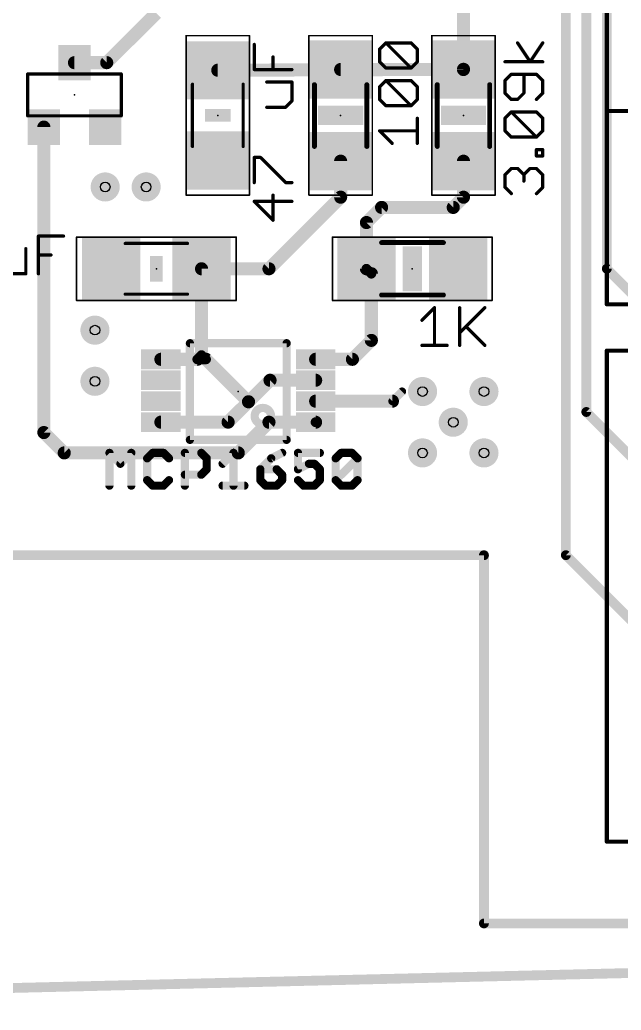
# Model space of a CAD drawing. Extents: x -1 to 156, y 2 to 108.
# Drawn here: x 21.17 to 39.82, y 6.2 to 36.94 of the extents above; entities that cross this region are included whole.
import ezdxf

# ---------------------------------------------------------------- set-up
doc = ezdxf.new("R2010")
doc.units = 0
for name, color, linetype in [('1', 22, 'CONTINUOUS'), ('16', 175, 'CONTINUOUS'), ('18', 82, 'CONTINUOUS'), ('20', 7, 'CONTINUOUS'), ('21', 253, 'CONTINUOUS'), ('23', 7, 'CONTINUOUS'), ('27', 253, 'CONTINUOUS'), ('29', 253, 'CONTINUOUS'), ('30', 253, 'CONTINUOUS'), ('31', 253, 'CONTINUOUS'), ('35', 253, 'CONTINUOUS'), ('39', 22, 'CONTINUOUS'), ('44', 253, 'CONTINUOUS'), ('51', 253, 'CONTINUOUS')]:
    doc.layers.add(name, color=color, linetype=linetype)

# ---------------------------------------------------------------- blocks, each defined once
blk = doc.blocks.new('RECT')
blk.add_solid([(-0.5, -0.5), (0.5, -0.5), (-0.5, 0.5), (0.5, 0.5)])
blk = doc.blocks.new('ROUNDV')
at = {"const_width": 0.5}
blk.add_lwpolyline([(0, -0.25, 1), (0, 0.25, 1), (0, -0.25)], format="xyb", dxfattribs=at)

msp = doc.modelspace()

# ---------------------------------------------------------------- linework, layer by layer
at = {"layer": '1'}
for points, const_width in [([(34.925, 38.57), (34.925, 35.3945)], 0.4064), ([(23.86, 35.6075), (25.4, 37.1475)], 0.4064), ([(22.86, 35.6075), (23.86, 35.6075)], 0.4064), ([(27.305, 35.3725), (34.925, 35.4013)], 0.4064), ([(31.115, 35.3945), (34.925, 35.3945)], 0.4064), ([(34.925, 35.4013), (34.925, 35.3945)], 0.4064), ([(21.91, 33.6075), (21.91, 24.1275)], 0.4064), ([(31.115, 32.5505), (31.115, 31.4325)], 0.4064), ([(34.925, 31.4325), (34.925, 32.5505)], 0.4064), ([(31.115, 31.4325), (28.8925, 29.21)], 0.4064), ([(34.6075, 31.115), (34.925, 31.4325)], 0.4064), ([(31.9155, 30.6455), (32.385, 31.115)], 0.4064), ([(32.385, 31.115), (34.6075, 31.115)], 0.4064), ([(31.9155, 29.21), (31.9155, 30.6455)], 0.4064), ([(26.8, 29.21), (26.8, 26.53)], 0.4064), ([(28.8925, 29.21), (26.8, 29.21)], 0.4064), ([(32.0675, 29.058), (31.9155, 29.21)], 0.3048), ([(32.0675, 26.9875), (32.0675, 29.058)], 0.4064), ([(31.48, 26.4), (32.0675, 26.9875)], 0.4064), ([(25.54, 26.4), (26.67, 26.4)], 0.4064), ([(26.8, 26.53), (26.67, 26.4)], 0.3048), ([(26.67, 26.4), (26.94, 26.4)], 0.3048), ([(26.94, 26.4), (28.2575, 25.0825)], 0.4064), ([(30.34, 26.4), (31.48, 26.4)], 0.4064), ([(28.2575, 25.0825), (28.925, 25.75)], 0.4064), ([(30.34, 25.75), (28.925, 25.75)], 0.4064), ([(32.72, 25.1), (33.02, 25.4)], 0.254), ([(27.625, 24.45), (28.2575, 25.0825)], 0.4064), ([(30.34, 25.1), (32.72, 25.1)], 0.4064), ([(25.54, 24.45), (27.625, 24.45)], 0.4064), ([(27.94, 23.495), (28.8925, 24.4475)], 0.4064), ([(28.8925, 24.4475), (30.3375, 24.4475)], 0.4064), ([(30.3375, 24.4475), (30.34, 24.45)], 0.3048), ([(21.91, 24.1275), (22.5425, 23.495)], 0.4064), ([(22.5425, 23.495), (27.94, 23.495)], 0.4064), ([(156.21, 10.16), (-1.27, 6.35)], 0.3048)]:
    msp.add_lwpolyline(points, dxfattribs=dict(at, const_width=const_width))
for points, const_width in [([(22.86, 35.7091, 1), (22.86, 35.5059)], 0.2032), ([(23.7882, 35.6793, 1), (23.9318, 35.5357)], 0.2032), ([(23.86, 35.5059, 1), (23.86, 35.7091)], 0.2032), ([(27.3046, 35.4741, 1), (27.3054, 35.2709)], 0.2032), ([(31.115, 35.4961, 1), (31.115, 35.2929)], 0.2032), ([(35.0266, 35.4013, 1), (34.8234, 35.4013)], 0.2032), ([(34.8234, 35.3945, 1), (35.0266, 35.3945)], 0.2032), ([(34.8234, 35.3945, 1), (35.0266, 35.3945)], 0.2032), ([(34.9254, 35.2997, 1), (34.9246, 35.5028)], 0.2032), ([(34.925, 35.2929, 1), (34.925, 35.4961)], 0.2032), ([(22.0116, 33.6075, 1), (21.8084, 33.6075)], 0.2032), ([(31.2166, 32.5505, 1), (31.0134, 32.5505)], 0.2032), ([(35.0266, 32.5505, 1), (34.8234, 32.5505)], 0.2032), ([(31.0134, 31.4325, 1), (31.2166, 31.4325)], 0.2032), ([(31.1868, 31.3607, 1), (31.0432, 31.5043)], 0.2032), ([(34.8234, 31.4325, 1), (35.0266, 31.4325)], 0.2032), ([(34.9968, 31.3607, 1), (34.8532, 31.5043)], 0.2032), ([(32.385, 31.2166, 1), (32.385, 31.0134)], 0.2032), ([(32.4568, 31.0432, 1), (32.3132, 31.1868)], 0.2032), ([(34.5357, 31.1868, 1), (34.6793, 31.0432)], 0.2032), ([(34.6075, 31.0134, 1), (34.6075, 31.2166)], 0.2032), ([(32.0171, 30.6455, 1), (31.8139, 30.6455)], 0.2032), ([(31.8437, 30.7173, 1), (31.9873, 30.5737)], 0.2032), ([(26.9016, 29.21, 1), (26.6984, 29.21)], 0.2032), ([(26.8, 29.3116, 1), (26.8, 29.1084)], 0.2032), ([(28.8207, 29.2818, 1), (28.9643, 29.1382)], 0.2032), ([(28.8925, 29.1084, 1), (28.8925, 29.3116)], 0.2032), ([(31.8139, 29.21, 1), (32.0171, 29.21)], 0.2032), ([(31.9694, 29.2639, 1), (31.8616, 29.1561)], 0.1524), ([(32.1691, 29.058, 1), (31.9659, 29.058)], 0.2032), ([(32.0136, 29.0041, 1), (32.1214, 29.1119)], 0.1524), ([(31.9659, 26.9875, 1), (32.1691, 26.9875)], 0.2032), ([(32.1393, 26.9157, 1), (31.9957, 27.0593)], 0.2032), ([(25.54, 26.5016, 1), (25.54, 26.2984)], 0.2032), ([(26.67, 26.4762, 1), (26.67, 26.3238)], 0.1524), ([(26.6161, 26.4539, 1), (26.7239, 26.3461)], 0.1524), ([(26.67, 26.2984, 1), (26.67, 26.5016)], 0.2032), ([(26.6984, 26.53, 1), (26.9016, 26.53)], 0.2032), ([(26.8539, 26.4761, 1), (26.7461, 26.5839)], 0.1524), ([(27.0118, 26.4718, 1), (26.8682, 26.3282)], 0.2032), ([(26.94, 26.3238, 1), (26.94, 26.4762)], 0.1524), ([(30.34, 26.5016, 1), (30.34, 26.2984)], 0.2032), ([(31.4082, 26.4718, 1), (31.5518, 26.3282)], 0.2032), ([(31.48, 26.2984, 1), (31.48, 26.5016)], 0.2032), ([(28.925, 25.8516, 1), (28.925, 25.6484)], 0.2032), ([(28.9968, 25.6782, 1), (28.8532, 25.8218)], 0.2032), ([(30.34, 25.6484, 1), (30.34, 25.8516)], 0.2032), ([(33.0649, 25.3551, 1), (32.9751, 25.4449)], 0.127), ([(28.1857, 25.1543, 1), (28.3293, 25.0107)], 0.2032), ([(28.3293, 25.0107, 1), (28.1857, 25.1543)], 0.2032), ([(28.1857, 25.0107, 1), (28.3293, 25.1543)], 0.2032), ([(30.34, 25.2016, 1), (30.34, 24.9984)], 0.2032), ([(32.6751, 25.1449, 1), (32.7649, 25.0551)], 0.127), ([(32.72, 24.9984, 1), (32.72, 25.2016)], 0.2032), ([(25.54, 24.5516, 1), (25.54, 24.3484)], 0.2032), ([(27.5532, 24.5218, 1), (27.6968, 24.3782)], 0.2032), ([(27.625, 24.3484, 1), (27.625, 24.5516)], 0.2032), ([(28.8925, 24.5491, 1), (28.8925, 24.3459)], 0.2032), ([(28.9643, 24.3757, 1), (28.8207, 24.5193)], 0.2032), ([(30.3939, 24.3961, 1), (30.2861, 24.5039)], 0.1524), ([(30.3375, 24.3459, 1), (30.3375, 24.5491)], 0.2032), ([(21.9818, 24.1993, 1), (21.8382, 24.0557)], 0.2032), ([(30.2836, 24.5014, 1), (30.3914, 24.3936)], 0.1524), ([(21.8084, 24.1275, 1), (22.0116, 24.1275)], 0.2032), ([(22.5425, 23.5966, 1), (22.5425, 23.3934)], 0.2032), ([(27.94, 23.3934, 1), (27.94, 23.5966)], 0.2032), ([(22.4707, 23.4232, 1), (22.6143, 23.5668)], 0.2032), ([(27.8682, 23.5668, 1), (28.0118, 23.4232)], 0.2032)]:
    msp.add_lwpolyline(points, format="xyb", dxfattribs=dict(at, const_width=const_width))
at = {"layer": '16', "const_width": 0.3048}
for points in [[(38.1, 20.32), (38.1, 48.26)], [(38.735, 24.765), (38.735, 45.085)], [(39.37, 29.21), (39.37, 44.45)], [(42.2275, 26.3525), (39.37, 29.21)], [(40.894, 22.606), (38.735, 24.765)], [(35.56, 20.32), (0, 20.32)], [(35.56, 8.89), (35.56, 20.32)], [(40.894, 17.526), (38.1, 20.32)], [(77.47, 8.89), (35.56, 8.89)]]:
    msp.add_lwpolyline(points, dxfattribs=at)
at = {"layer": '16', "const_width": 0.1524}
for points in [[(39.4239, 29.2639, 1), (39.3161, 29.1561)], [(39.2938, 29.21, 1), (39.4462, 29.21)], [(38.7889, 24.8189, 1), (38.6811, 24.7111)], [(38.6588, 24.765, 1), (38.8112, 24.765)], [(35.6362, 20.32, 1), (35.4838, 20.32)], [(35.56, 20.2438, 1), (35.56, 20.3962)], [(38.1539, 20.3739, 1), (38.0461, 20.2661)], [(38.0238, 20.32, 1), (38.1762, 20.32)], [(35.56, 8.9662, 1), (35.56, 8.8138)], [(35.4838, 8.89, 1), (35.6362, 8.89)]]:
    msp.add_lwpolyline(points, format="xyb", dxfattribs=at)
at = {"layer": '20', "const_width": 0.3048}
for points in [[(0, 20.32), (35.56, 20.32)], [(35.56, 20.32), (35.56, 8.89)], [(35.56, 8.89), (77.47, 8.89)]]:
    msp.add_lwpolyline(points, dxfattribs=at)
at = {"layer": '20', "const_width": 0.1524}
for points in [[(35.6362, 20.32, 1), (35.4838, 20.32)], [(35.56, 20.2438, 1), (35.56, 20.3962)], [(35.56, 8.9662, 1), (35.56, 8.8138)], [(35.4838, 8.89, 1), (35.6362, 8.89)]]:
    msp.add_lwpolyline(points, format="xyb", dxfattribs=at)
at = {"layer": '21'}
for points, const_width in [([(39.37, 80.106), (39.37, 34.106)], 0.127), ([(21.41, 35.2575), (22.26, 35.2575)], 0.1016), ([(21.41, 33.9575), (21.41, 35.2575)], 0.1016), ([(23.46, 35.2575), (24.31, 35.2575)], 0.1016), ([(24.31, 35.2575), (24.31, 33.9575)], 0.1016), ([(39.37, 34.106), (39.37, 28.106)], 0.127), ([(73.87, 34.106), (39.37, 34.106)], 0.127), ([(23.21, 33.9575), (22.51, 33.9575)], 0.1016), ([(39.37, 28.106), (73.87, 28.106)], 0.127), ([(26.44, 23.9), (26.44, 26.9)], 0.254), ([(29.44, 26.9), (26.44, 26.9)], 0.254), ([(29.44, 23.9), (29.44, 26.9)], 0.254), ([(39.37, 26.67), (68.58, 26.67)], 0.127), ([(39.37, 26.67), (39.37, 11.43)], 0.127), ([(26.44, 23.9), (29.44, 23.9)], 0.254), ([(39.37, 11.43), (68.58, 11.43)], 0.127)]:
    msp.add_lwpolyline(points, dxfattribs=dict(at, const_width=const_width))
for points, const_width in [([(21.41, 35.2829, 1), (21.41, 35.2321)], 0.0508), ([(21.4354, 35.2575, 1), (21.3846, 35.2575)], 0.0508), ([(22.26, 35.2321, 1), (22.26, 35.2829)], 0.0508), ([(23.46, 35.2829, 1), (23.46, 35.2321)], 0.0508), ([(24.3354, 35.2575, 1), (24.2846, 35.2575)], 0.0508), ([(24.31, 35.2321, 1), (24.31, 35.2829)], 0.0508), ([(39.37, 34.1378, 1), (39.37, 34.0742)], 0.0635), ([(39.4018, 34.106, 1), (39.3383, 34.106)], 0.0635), ([(39.3383, 34.106, 1), (39.4018, 34.106)], 0.0635), ([(21.3846, 33.9575, 1), (21.4354, 33.9575)], 0.0508), ([(22.51, 33.9829, 1), (22.51, 33.9321)], 0.0508), ([(23.21, 33.9321, 1), (23.21, 33.9829)], 0.0508), ([(24.2846, 33.9575, 1), (24.3354, 33.9575)], 0.0508), ([(39.37, 28.1378, 1), (39.37, 28.0743)], 0.0635), ([(39.3383, 28.106, 1), (39.4018, 28.106)], 0.0635), ([(26.5035, 26.9, 1), (26.3765, 26.9)], 0.127), ([(26.44, 26.9635, 1), (26.44, 26.8365)], 0.127), ([(29.5035, 26.9, 1), (29.3765, 26.9)], 0.127), ([(29.44, 26.8365, 1), (29.44, 26.9635)], 0.127), ([(39.37, 26.7018, 1), (39.37, 26.6383)], 0.0635), ([(39.4018, 26.67, 1), (39.3383, 26.67)], 0.0635), ([(28.702, 24.384, 1), (28.702, 24.892, 1), (28.702, 24.384)], 0.254), ([(26.44, 23.9635, 1), (26.44, 23.8365)], 0.127), ([(29.44, 23.8365, 1), (29.44, 23.9635)], 0.127), ([(26.3765, 23.9, 1), (26.5035, 23.9)], 0.127), ([(29.3765, 23.9, 1), (29.5035, 23.9)], 0.127), ([(39.37, 11.4618, 1), (39.37, 11.3982)], 0.0635), ([(39.3383, 11.43, 1), (39.4018, 11.43)], 0.0635)]:
    msp.add_lwpolyline(points, format="xyb", dxfattribs=dict(at, const_width=const_width))
at = {"layer": '23'}
for p in [(22.86, 34.6075), (27.305, 33.9725), (31.115, 33.9725), (34.925, 33.9725), (25.4, 29.21), (33.3375, 29.21), (27.94, 25.4)]:
    msp.add_point(p, dxfattribs=at)
at = {"layer": '27'}
for points, const_width in [([(28.4343, 35.3939), (28.4343, 36.1735)], 0.1016), ([(32.3237, 36.0262), (32.5186, 36.2211)], 0.1016), ([(32.3237, 35.6364), (32.3237, 36.0262)], 0.1016), ([(32.5186, 36.2211), (33.2982, 36.2211)], 0.1016), ([(33.2982, 35.4415), (32.5186, 36.2211)], 0.1016), ([(33.2982, 36.2211), (33.4931, 36.0262)], 0.1016), ([(33.4931, 36.0262), (33.4931, 35.6364)], 0.1016), ([(36.9927, 35.6364), (36.6029, 36.2211)], 0.1016), ([(37.3824, 36.2211), (36.9927, 35.6364)], 0.1016), ([(29.019, 35.3939), (29.019, 35.7837)], 0.1016), ([(32.5186, 35.4415), (32.3237, 35.6364)], 0.1016), ([(33.4931, 35.6364), (33.2982, 35.4415)], 0.1016), ([(37.3824, 35.6364), (36.2131, 35.6364)], 0.1016), ([(29.6037, 35.3939), (28.4343, 35.3939)], 0.1016), ([(33.2982, 35.4415), (32.5186, 35.4415)], 0.1016), ([(29.6037, 35.0041), (28.8241, 35.0041)], 0.1016), ([(29.6037, 34.4194), (29.6037, 35.0041)], 0.1016), ([(32.3237, 34.8568), (32.5186, 35.0517)], 0.1016), ([(32.5186, 35.0517), (33.2982, 35.0517)], 0.1016), ([(33.2982, 34.2721), (32.5186, 35.0517)], 0.1016), ([(33.2982, 35.0517), (33.4931, 34.8568)], 0.1016), ([(36.408, 35.2466), (36.2131, 35.0517)], 0.1016), ([(36.2131, 35.0517), (36.2131, 34.6619)], 0.1016), ([(37.1876, 35.2466), (36.408, 35.2466)], 0.1016), ([(36.7978, 34.6619), (36.7978, 35.2466)], 0.1016), ([(37.3824, 35.0517), (37.1876, 35.2466)], 0.1016), ([(37.3824, 34.6619), (37.3824, 35.0517)], 0.1016), ([(32.3237, 34.467), (32.3237, 34.8568)], 0.1016), ([(33.4931, 34.8568), (33.4931, 34.467)], 0.1016), ([(29.4088, 34.2245), (29.6037, 34.4194)], 0.1016), ([(32.5186, 34.2721), (32.3237, 34.467)], 0.1016), ([(33.4931, 34.467), (33.2982, 34.2721)], 0.1016), ([(36.2131, 34.6619), (36.408, 34.467)], 0.1016), ([(36.408, 34.467), (36.6029, 34.467)], 0.1016), ([(36.6029, 34.467), (36.7978, 34.6619)], 0.1016), ([(37.1876, 34.467), (37.3824, 34.6619)], 0.1016), ([(28.8241, 34.2245), (29.4088, 34.2245)], 0.1016), ([(33.2982, 34.2721), (32.5186, 34.2721)], 0.1016), ([(36.2131, 33.8823), (36.408, 34.0772)], 0.1016), ([(36.408, 34.0772), (37.1876, 34.0772)], 0.1016), ([(37.1876, 33.2976), (36.408, 34.0772)], 0.1016), ([(37.1876, 34.0772), (37.3824, 33.8823)], 0.1016), ([(33.4931, 33.1027), (33.4931, 33.8823)], 0.1016), ([(36.2131, 33.4925), (36.2131, 33.8823)], 0.1016), ([(37.3824, 33.8823), (37.3824, 33.4925)], 0.1016), ([(32.7135, 33.1027), (32.3237, 33.4925)], 0.1016), ([(32.3237, 33.4925), (33.4931, 33.4925)], 0.1016), ([(36.408, 33.2976), (36.2131, 33.4925)], 0.1016), ([(37.3824, 33.4925), (37.1876, 33.2976)], 0.1016), ([(37.1876, 33.2976), (36.408, 33.2976)], 0.1016), ([(37.1876, 32.7129), (37.1876, 32.9078)], 0.1016), ([(37.1876, 32.9078), (37.3824, 32.9078)], 0.1016), ([(37.3824, 32.9078), (37.3824, 32.7129)], 0.1016), ([(28.4343, 31.8857), (28.4343, 32.6653)], 0.1016), ([(28.4343, 32.6653), (28.6292, 32.6653)], 0.1016), ([(28.6292, 32.6653), (29.4088, 31.8857)], 0.1016), ([(37.3824, 32.7129), (37.1876, 32.7129)], 0.1016), ([(36.2131, 32.1282), (36.408, 32.3231)], 0.1016), ([(36.408, 32.3231), (36.6029, 32.3231)], 0.1016), ([(36.6029, 32.3231), (36.7978, 32.1282)], 0.1016), ([(36.7978, 32.1282), (36.9927, 32.3231)], 0.1016), ([(36.9927, 32.3231), (37.1876, 32.3231)], 0.1016), ([(37.1876, 32.3231), (37.3824, 32.1282)], 0.1016), ([(36.2131, 31.7384), (36.2131, 32.1282)], 0.1016), ([(36.7978, 32.1282), (36.7978, 31.9333)], 0.1016), ([(37.3824, 32.1282), (37.3824, 31.7384)], 0.1016), ([(29.4088, 31.8857), (29.6037, 31.8857)], 0.1016), ([(36.408, 31.5435), (36.2131, 31.7384)], 0.1016), ([(37.3824, 31.7384), (37.1876, 31.5435)], 0.1016), ([(29.019, 30.7163), (29.019, 31.4959)], 0.1016), ([(29.6037, 31.301), (28.4343, 31.301)], 0.1016), ([(28.4343, 31.301), (29.019, 30.7163)], 0.1016), ([(21.7414, 29.0544), (21.7414, 30.2238)], 0.1016), ([(21.7414, 30.2238), (22.521, 30.2238)], 0.1016), ([(21.3516, 29.0544), (21.3516, 29.834)], 0.1016), ([(21.7414, 29.6391), (22.1312, 29.6391)], 0.1016), ([(20.7669, 29.0544), (21.3516, 29.0544)], 0.1016), ([(33.6371, 27.6115), (34.0269, 28.0013)], 0.1016), ([(34.0269, 28.0013), (34.0269, 26.8319)], 0.1016), ([(34.8065, 28.0013), (34.8065, 26.8319)], 0.1016), ([(34.8065, 27.2217), (35.5861, 28.0013)], 0.1016), ([(35.0014, 27.4166), (35.5861, 26.8319)], 0.1016), ([(33.6371, 26.8319), (34.4167, 26.8319)], 0.1016), ([(23.9452, 22.479), (23.9452, 23.4959)], 0.254), ([(23.9452, 23.4959), (24.2842, 23.1569)], 0.254), ([(24.2842, 23.1569), (24.6231, 23.4959)], 0.254), ([(24.6231, 23.4959), (24.6231, 22.479)], 0.254), ([(25.2841, 23.4959), (25.1146, 23.3264)], 0.254), ([(25.1146, 23.3264), (25.1146, 22.6485)], 0.254), ([(25.623, 23.4959), (25.2841, 23.4959)], 0.254), ([(25.7925, 23.3264), (25.623, 23.4959)], 0.254), ([(26.284, 22.479), (26.284, 23.4959)], 0.254), ([(26.284, 23.4959), (26.7924, 23.4959)], 0.254), ([(26.7924, 23.4959), (26.9619, 23.3264)], 0.254), ([(26.9619, 23.3264), (26.9619, 22.9874)], 0.254), ([(27.4534, 23.1569), (27.7924, 23.4959)], 0.254), ([(27.7924, 23.4959), (27.7924, 22.479)], 0.254), ([(28.9618, 23.3264), (28.6228, 22.9874)], 0.254), ([(29.3007, 23.4959), (28.9618, 23.3264)], 0.254), ([(30.4701, 23.4959), (29.7922, 23.4959)], 0.254), ([(29.7922, 23.4959), (29.7922, 22.9874)], 0.254), ([(30.9616, 23.3264), (31.1311, 23.4959)], 0.254), ([(30.9616, 22.6485), (30.9616, 23.3264)], 0.254), ([(30.9616, 22.6485), (31.6395, 23.3264)], 0.254), ([(31.1311, 23.4959), (31.47, 23.4959)], 0.254), ([(31.47, 23.4959), (31.6395, 23.3264)], 0.254), ([(31.6395, 23.3264), (31.6395, 22.6485)], 0.254), ([(26.9619, 22.9874), (26.7924, 22.818)], 0.254), ([(28.6228, 22.9874), (28.6228, 22.6485)], 0.254), ([(29.1312, 22.9874), (28.6228, 22.9874)], 0.254), ([(29.3007, 22.818), (29.1312, 22.9874)], 0.254), ([(29.7922, 22.9874), (30.1311, 23.1569)], 0.254), ([(30.1311, 23.1569), (30.3006, 23.1569)], 0.254), ([(30.3006, 23.1569), (30.4701, 22.9874)], 0.254), ([(30.4701, 22.9874), (30.4701, 22.6485)], 0.254), ([(25.1146, 22.6485), (25.2841, 22.479)], 0.254), ([(25.623, 22.479), (25.7925, 22.6485)], 0.254), ([(26.7924, 22.818), (26.284, 22.818)], 0.254), ([(28.6228, 22.6485), (28.7923, 22.479)], 0.254), ([(29.1312, 22.479), (29.3007, 22.6485)], 0.254), ([(29.3007, 22.6485), (29.3007, 22.818)], 0.254), ([(29.9617, 22.479), (29.7922, 22.6485)], 0.254), ([(30.4701, 22.6485), (30.3006, 22.479)], 0.254), ([(31.1311, 22.479), (30.9616, 22.6485)], 0.254), ([(31.6395, 22.6485), (31.47, 22.479)], 0.254), ([(25.2841, 22.479), (25.623, 22.479)], 0.254), ([(27.4534, 22.479), (28.1313, 22.479)], 0.254), ([(28.7923, 22.479), (29.1312, 22.479)], 0.254), ([(30.3006, 22.479), (29.9617, 22.479)], 0.254), ([(31.47, 22.479), (31.1311, 22.479)], 0.254)]:
    msp.add_lwpolyline(points, dxfattribs=dict(at, const_width=const_width))
for points, const_width in [([(28.4597, 36.1735, 1), (28.4089, 36.1735)], 0.0508), ([(32.3491, 36.0262, 1), (32.2983, 36.0262)], 0.0508), ([(32.3057, 36.0442, 1), (32.3416, 36.0083)], 0.0508), ([(32.5186, 36.2465, 1), (32.5186, 36.1957)], 0.0508), ([(32.5365, 36.2391, 1), (32.5006, 36.2032)], 0.0508), ([(32.5365, 36.2032, 1), (32.5006, 36.2391)], 0.0508), ([(33.3161, 36.2391, 1), (33.2802, 36.2032)], 0.0508), ([(33.2982, 36.1957, 1), (33.2982, 36.2465)], 0.0508), ([(33.5185, 36.0262, 1), (33.4677, 36.0262)], 0.0508), ([(33.4751, 36.0083, 1), (33.511, 36.0442)], 0.0508), ([(36.624, 36.2352, 1), (36.5817, 36.207)], 0.0508), ([(37.4036, 36.207, 1), (37.3613, 36.2352)], 0.0508), ([(29.0444, 35.7837, 1), (28.9936, 35.7837)], 0.0508), ([(32.3416, 35.6544, 1), (32.3057, 35.6185)], 0.0508), ([(32.2983, 35.6364, 1), (32.3491, 35.6364)], 0.0508), ([(33.4677, 35.6364, 1), (33.5185, 35.6364)], 0.0508), ([(33.511, 35.6185, 1), (33.4751, 35.6544)], 0.0508), ([(36.2131, 35.6618, 1), (36.2131, 35.611)], 0.0508), ([(36.9715, 35.6505, 1), (37.0138, 35.6223)], 0.0508), ([(36.9715, 35.6223, 1), (37.0138, 35.6505)], 0.0508), ([(37.3824, 35.611, 1), (37.3824, 35.6618)], 0.0508), ([(28.4343, 35.4193, 1), (28.4343, 35.3685)], 0.0508), ([(28.4089, 35.3939, 1), (28.4597, 35.3939)], 0.0508), ([(28.9936, 35.3939, 1), (29.0444, 35.3939)], 0.0508), ([(29.6037, 35.3685, 1), (29.6037, 35.4193)], 0.0508), ([(32.5186, 35.4669, 1), (32.5186, 35.4161)], 0.0508), ([(32.5006, 35.4236, 1), (32.5365, 35.4595)], 0.0508), ([(33.2802, 35.4595, 1), (33.3161, 35.4236)], 0.0508), ([(33.2802, 35.4236, 1), (33.3161, 35.4595)], 0.0508), ([(33.2982, 35.4161, 1), (33.2982, 35.4669)], 0.0508), ([(28.8241, 35.0295, 1), (28.8241, 34.9787)], 0.0508), ([(29.6291, 35.0041, 1), (29.5783, 35.0041)], 0.0508), ([(29.6037, 34.9787, 1), (29.6037, 35.0295)], 0.0508), ([(32.5186, 35.0771, 1), (32.5186, 35.0263)], 0.0508), ([(32.5365, 35.0697, 1), (32.5006, 35.0338)], 0.0508), ([(32.5365, 35.0338, 1), (32.5006, 35.0697)], 0.0508), ([(33.3161, 35.0697, 1), (33.2802, 35.0338)], 0.0508), ([(33.2982, 35.0263, 1), (33.2982, 35.0771)], 0.0508), ([(36.2385, 35.0517, 1), (36.1877, 35.0517)], 0.0508), ([(36.1951, 35.0697, 1), (36.231, 35.0338)], 0.0508), ([(36.408, 35.272, 1), (36.408, 35.2212)], 0.0508), ([(36.4259, 35.2287, 1), (36.39, 35.2646)], 0.0508), ([(36.8232, 35.2466, 1), (36.7724, 35.2466)], 0.0508), ([(37.2055, 35.2646, 1), (37.1696, 35.2287)], 0.0508), ([(37.1876, 35.2212, 1), (37.1876, 35.272)], 0.0508), ([(37.4078, 35.0517, 1), (37.3571, 35.0517)], 0.0508), ([(37.3645, 35.0338, 1), (37.4004, 35.0697)], 0.0508), ([(32.3491, 34.8568, 1), (32.2983, 34.8568)], 0.0508), ([(32.3057, 34.8748, 1), (32.3416, 34.8389)], 0.0508), ([(33.5185, 34.8568, 1), (33.4677, 34.8568)], 0.0508), ([(33.4751, 34.8389, 1), (33.511, 34.8748)], 0.0508), ([(29.5783, 34.4194, 1), (29.6291, 34.4194)], 0.0508), ([(29.6217, 34.4014, 1), (29.5857, 34.4374)], 0.0508), ([(32.3416, 34.485, 1), (32.3057, 34.4491)], 0.0508), ([(32.2983, 34.467, 1), (32.3491, 34.467)], 0.0508), ([(33.4677, 34.467, 1), (33.5185, 34.467)], 0.0508), ([(33.511, 34.4491, 1), (33.4751, 34.485)], 0.0508), ([(36.231, 34.6799, 1), (36.1951, 34.644)], 0.0508), ([(36.1877, 34.6619, 1), (36.2385, 34.6619)], 0.0508), ([(36.408, 34.4924, 1), (36.408, 34.4416)], 0.0508), ([(36.39, 34.4491, 1), (36.4259, 34.485)], 0.0508), ([(36.5849, 34.485, 1), (36.6208, 34.4491)], 0.0508), ([(36.6029, 34.4416, 1), (36.6029, 34.4924)], 0.0508), ([(36.7724, 34.6619, 1), (36.8232, 34.6619)], 0.0508), ([(36.8157, 34.644, 1), (36.7798, 34.6799)], 0.0508), ([(37.1696, 34.485, 1), (37.2055, 34.4491)], 0.0508), ([(37.3571, 34.6619, 1), (37.4078, 34.6619)], 0.0508), ([(37.4004, 34.644, 1), (37.3645, 34.6799)], 0.0508), ([(28.8241, 34.2499, 1), (28.8241, 34.1991)], 0.0508), ([(29.3908, 34.2425, 1), (29.4268, 34.2065)], 0.0508), ([(29.4088, 34.1991, 1), (29.4088, 34.2499)], 0.0508), ([(32.5186, 34.2975, 1), (32.5186, 34.2467)], 0.0508), ([(32.5006, 34.2542, 1), (32.5365, 34.2901)], 0.0508), ([(33.2802, 34.2901, 1), (33.3161, 34.2542)], 0.0508), ([(33.2802, 34.2542, 1), (33.3161, 34.2901)], 0.0508), ([(33.2982, 34.2467, 1), (33.2982, 34.2975)], 0.0508), ([(36.408, 34.1026, 1), (36.408, 34.0518)], 0.0508), ([(36.4259, 34.0952, 1), (36.39, 34.0593)], 0.0508), ([(36.4259, 34.0593, 1), (36.39, 34.0952)], 0.0508), ([(37.2055, 34.0952, 1), (37.1696, 34.0593)], 0.0508), ([(37.1876, 34.0518, 1), (37.1876, 34.1026)], 0.0508), ([(33.5185, 33.8823, 1), (33.4677, 33.8823)], 0.0508), ([(36.2385, 33.8823, 1), (36.1877, 33.8823)], 0.0508), ([(36.1951, 33.9003, 1), (36.231, 33.8644)], 0.0508), ([(37.4078, 33.8823, 1), (37.3571, 33.8823)], 0.0508), ([(37.3645, 33.8644, 1), (37.4004, 33.9003)], 0.0508), ([(32.3416, 33.5105, 1), (32.3057, 33.4746)], 0.0508), ([(32.3237, 33.5179, 1), (32.3237, 33.4671)], 0.0508), ([(33.4931, 33.4671, 1), (33.4931, 33.5179)], 0.0508), ([(36.231, 33.5105, 1), (36.1951, 33.4746)], 0.0508), ([(36.1877, 33.4925, 1), (36.2385, 33.4925)], 0.0508), ([(37.3571, 33.4925, 1), (37.4078, 33.4925)], 0.0508), ([(37.4004, 33.4746, 1), (37.3645, 33.5105)], 0.0508), ([(36.408, 33.323, 1), (36.408, 33.2722)], 0.0508), ([(36.39, 33.2797, 1), (36.4259, 33.3156)], 0.0508), ([(37.1696, 33.3156, 1), (37.2055, 33.2797)], 0.0508), ([(37.1696, 33.2797, 1), (37.2055, 33.3156)], 0.0508), ([(37.1876, 33.2722, 1), (37.1876, 33.323)], 0.0508), ([(32.6955, 33.0848, 1), (32.7314, 33.1207)], 0.0508), ([(33.4677, 33.1027, 1), (33.5185, 33.1027)], 0.0508), ([(37.213, 32.9078, 1), (37.1622, 32.9078)], 0.0508), ([(37.1876, 32.9332, 1), (37.1876, 32.8824)], 0.0508), ([(37.4078, 32.9078, 1), (37.3571, 32.9078)], 0.0508), ([(37.3824, 32.8824, 1), (37.3824, 32.9332)], 0.0508), ([(28.4597, 32.6653, 1), (28.4089, 32.6653)], 0.0508), ([(28.4343, 32.6907, 1), (28.4343, 32.6399)], 0.0508), ([(28.6472, 32.6833, 1), (28.6112, 32.6473)], 0.0508), ([(28.6292, 32.6399, 1), (28.6292, 32.6907)], 0.0508), ([(37.1876, 32.7383, 1), (37.1876, 32.6875)], 0.0508), ([(37.1622, 32.7129, 1), (37.213, 32.7129)], 0.0508), ([(37.3571, 32.7129, 1), (37.4078, 32.7129)], 0.0508), ([(37.3824, 32.6875, 1), (37.3824, 32.7383)], 0.0508), ([(36.408, 32.3485, 1), (36.408, 32.2977)], 0.0508), ([(36.4259, 32.3052, 1), (36.39, 32.3411)], 0.0508), ([(36.6208, 32.3411, 1), (36.5849, 32.3052)], 0.0508), ([(36.6029, 32.2977, 1), (36.6029, 32.3485)], 0.0508), ([(36.9927, 32.3485, 1), (36.9927, 32.2977)], 0.0508), ([(37.0106, 32.3052, 1), (36.9747, 32.3411)], 0.0508), ([(37.2055, 32.3411, 1), (37.1696, 32.3052)], 0.0508), ([(37.1876, 32.2977, 1), (37.1876, 32.3485)], 0.0508), ([(36.2385, 32.1282, 1), (36.1877, 32.1282)], 0.0508), ([(36.1951, 32.1462, 1), (36.231, 32.1103)], 0.0508), ([(36.8232, 32.1282, 1), (36.7724, 32.1282)], 0.0508), ([(36.7798, 32.1462, 1), (36.8157, 32.1103)], 0.0508), ([(36.7798, 32.1103, 1), (36.8157, 32.1462)], 0.0508), ([(37.4078, 32.1282, 1), (37.3571, 32.1282)], 0.0508), ([(37.3645, 32.1103, 1), (37.4004, 32.1462)], 0.0508), ([(28.4089, 31.8857, 1), (28.4597, 31.8857)], 0.0508), ([(29.4088, 31.9111, 1), (29.4088, 31.8603)], 0.0508), ([(29.3908, 31.8677, 1), (29.4268, 31.9037)], 0.0508), ([(29.6037, 31.8603, 1), (29.6037, 31.9111)], 0.0508), ([(36.231, 31.7564, 1), (36.1951, 31.7205)], 0.0508), ([(36.1877, 31.7384, 1), (36.2385, 31.7384)], 0.0508), ([(36.7724, 31.9333, 1), (36.8232, 31.9333)], 0.0508), ([(37.3571, 31.7384, 1), (37.4078, 31.7384)], 0.0508), ([(37.4004, 31.7205, 1), (37.3645, 31.7564)], 0.0508), ([(29.0444, 31.4959, 1), (28.9936, 31.4959)], 0.0508), ([(36.39, 31.5256, 1), (36.4259, 31.5615)], 0.0508), ([(37.1696, 31.5615, 1), (37.2055, 31.5256)], 0.0508), ([(28.4523, 31.319, 1), (28.4163, 31.283)], 0.0508), ([(28.4343, 31.3264, 1), (28.4343, 31.2756)], 0.0508), ([(29.6037, 31.2756, 1), (29.6037, 31.3264)], 0.0508), ([(28.9936, 30.7163, 1), (29.0444, 30.7163)], 0.0508), ([(29.001, 30.6983, 1), (29.037, 30.7343)], 0.0508), ([(21.7668, 30.2238, 1), (21.716, 30.2238)], 0.0508), ([(21.7414, 30.2492, 1), (21.7414, 30.1984)], 0.0508), ([(22.521, 30.1984, 1), (22.521, 30.2492)], 0.0508), ([(21.377, 29.834, 1), (21.3262, 29.834)], 0.0508), ([(21.7414, 29.6645, 1), (21.7414, 29.6137)], 0.0508), ([(22.1312, 29.6137, 1), (22.1312, 29.6645)], 0.0508), ([(21.3262, 29.0544, 1), (21.377, 29.0544)], 0.0508), ([(21.3516, 29.029, 1), (21.3516, 29.0798)], 0.0508), ([(21.716, 29.0544, 1), (21.7668, 29.0544)], 0.0508), ([(34.0523, 28.0013, 1), (34.0015, 28.0013)], 0.0508), ([(34.0449, 27.9834, 1), (34.009, 28.0193)], 0.0508), ([(34.8319, 28.0013, 1), (34.7811, 28.0013)], 0.0508), ([(35.6041, 27.9834, 1), (35.5682, 28.0193)], 0.0508), ([(33.6192, 27.6295, 1), (33.6551, 27.5936)], 0.0508), ([(35.0194, 27.4346, 1), (34.9835, 27.3987)], 0.0508), ([(34.7886, 27.2397, 1), (34.8245, 27.2038)], 0.0508), ([(33.6371, 26.8573, 1), (33.6371, 26.8065)], 0.0508), ([(34.0015, 26.8319, 1), (34.0523, 26.8319)], 0.0508), ([(34.4167, 26.8065, 1), (34.4167, 26.8573)], 0.0508), ([(34.7811, 26.8319, 1), (34.8319, 26.8319)], 0.0508), ([(35.5682, 26.814, 1), (35.6041, 26.8499)], 0.0508), ([(24.0087, 23.4959, 1), (23.8817, 23.4959)], 0.127), ([(23.9901, 23.5408, 1), (23.9003, 23.451)], 0.127), ([(24.6866, 23.4959, 1), (24.5596, 23.4959)], 0.127), ([(24.668, 23.451, 1), (24.5782, 23.5408)], 0.127), ([(25.1781, 23.3264, 1), (25.0511, 23.3264)], 0.127), ([(25.0697, 23.3713, 1), (25.1595, 23.2815)], 0.127), ([(25.2841, 23.5594, 1), (25.2841, 23.4324)], 0.127), ([(25.329, 23.451, 1), (25.2392, 23.5408)], 0.127), ([(25.6679, 23.5408, 1), (25.5781, 23.451)], 0.127), ([(25.623, 23.4324, 1), (25.623, 23.5594)], 0.127), ([(25.7476, 23.2815, 1), (25.8374, 23.3713)], 0.127), ([(26.3475, 23.4959, 1), (26.2205, 23.4959)], 0.127), ([(26.284, 23.5594, 1), (26.284, 23.4324)], 0.127), ([(26.8373, 23.5408, 1), (26.7475, 23.451)], 0.127), ([(26.7924, 23.4324, 1), (26.7924, 23.5594)], 0.127), ([(27.0254, 23.3264, 1), (26.8984, 23.3264)], 0.127), ([(26.917, 23.2815, 1), (27.0068, 23.3713)], 0.127), ([(27.8559, 23.4959, 1), (27.7289, 23.4959)], 0.127), ([(27.8373, 23.451, 1), (27.7475, 23.5408)], 0.127), ([(28.9334, 23.3832, 1), (28.9901, 23.2696)], 0.127), ([(29.0067, 23.2815, 1), (28.9168, 23.3713)], 0.127), ([(29.3291, 23.4391, 1), (29.2723, 23.5527)], 0.127), ([(29.7922, 23.5594, 1), (29.7922, 23.4324)], 0.127), ([(29.8557, 23.4959, 1), (29.7287, 23.4959)], 0.127), ([(30.4701, 23.4324, 1), (30.4701, 23.5594)], 0.127), ([(31.0251, 23.3264, 1), (30.8981, 23.3264)], 0.127), ([(30.9167, 23.3713, 1), (31.0065, 23.2815)], 0.127), ([(31.1311, 23.5594, 1), (31.1311, 23.4324)], 0.127), ([(31.176, 23.451, 1), (31.0862, 23.5408)], 0.127), ([(31.5149, 23.5408, 1), (31.4251, 23.451)], 0.127), ([(31.47, 23.4324, 1), (31.47, 23.5594)], 0.127), ([(31.703, 23.3264, 1), (31.576, 23.3264)], 0.127), ([(31.6844, 23.2815, 1), (31.5946, 23.3713)], 0.127), ([(31.5946, 23.2815, 1), (31.6844, 23.3713)], 0.127), ([(24.2393, 23.2018, 1), (24.3291, 23.112)], 0.127), ([(24.2393, 23.112, 1), (24.3291, 23.2018)], 0.127), ([(27.0068, 22.9425, 1), (26.917, 23.0323)], 0.127), ([(27.4085, 23.2018, 1), (27.4983, 23.112)], 0.127), ([(28.6863, 22.9874, 1), (28.5593, 22.9874)], 0.127), ([(28.6228, 23.0509, 1), (28.6228, 22.9239)], 0.127), ([(28.5779, 23.0323, 1), (28.6677, 22.9425)], 0.127), ([(29.1761, 23.0323, 1), (29.0863, 22.9425)], 0.127), ([(29.1312, 22.9239, 1), (29.1312, 23.0509)], 0.127), ([(29.7638, 23.0442, 1), (29.8206, 22.9306)], 0.127), ([(30.1311, 23.2204, 1), (30.1311, 23.0934)], 0.127), ([(30.1595, 23.1001, 1), (30.1027, 23.2137)], 0.127), ([(30.3455, 23.2018, 1), (30.2557, 23.112)], 0.127), ([(30.3006, 23.0934, 1), (30.3006, 23.2204)], 0.127), ([(30.5336, 22.9874, 1), (30.4066, 22.9874)], 0.127), ([(30.4252, 22.9425, 1), (30.515, 23.0323)], 0.127), ([(25.1595, 22.6934, 1), (25.0697, 22.6036)], 0.127), ([(25.8374, 22.6036, 1), (25.7476, 22.6934)], 0.127), ([(26.284, 22.8815, 1), (26.284, 22.7545)], 0.127), ([(26.7475, 22.8629, 1), (26.8373, 22.7731)], 0.127), ([(26.7924, 22.7545, 1), (26.7924, 22.8815)], 0.127), ([(26.8984, 22.9874, 1), (27.0254, 22.9874)], 0.127), ([(28.6677, 22.6934, 1), (28.5779, 22.6036)], 0.127), ([(29.3642, 22.818, 1), (29.2372, 22.818)], 0.127), ([(29.2558, 22.7731, 1), (29.3456, 22.8629)], 0.127), ([(29.3456, 22.6036, 1), (29.2558, 22.6934)], 0.127), ([(29.7287, 22.9874, 1), (29.8557, 22.9874)], 0.127), ([(29.8371, 22.6934, 1), (29.7473, 22.6036)], 0.127), ([(30.515, 22.6036, 1), (30.4252, 22.6934)], 0.127), ([(31.0065, 22.6934, 1), (30.9167, 22.6036)], 0.127), ([(30.9167, 22.6934, 1), (31.0065, 22.6036)], 0.127), ([(31.6844, 22.6036, 1), (31.5946, 22.6934)], 0.127), ([(23.8817, 22.479, 1), (24.0087, 22.479)], 0.127), ([(24.5596, 22.479, 1), (24.6866, 22.479)], 0.127), ([(25.0511, 22.6485, 1), (25.1781, 22.6485)], 0.127), ([(25.2841, 22.5425, 1), (25.2841, 22.4155)], 0.127), ([(25.2392, 22.4341, 1), (25.329, 22.5239)], 0.127), ([(25.5781, 22.5239, 1), (25.6679, 22.4341)], 0.127), ([(25.623, 22.4155, 1), (25.623, 22.5425)], 0.127), ([(26.2205, 22.479, 1), (26.3475, 22.479)], 0.127), ([(27.4534, 22.5425, 1), (27.4534, 22.4155)], 0.127), ([(27.7289, 22.479, 1), (27.8559, 22.479)], 0.127), ([(28.1313, 22.4155, 1), (28.1313, 22.5425)], 0.127), ([(28.5593, 22.6485, 1), (28.6863, 22.6485)], 0.127), ([(28.7923, 22.5425, 1), (28.7923, 22.4155)], 0.127), ([(28.7474, 22.4341, 1), (28.8372, 22.5239)], 0.127), ([(29.0863, 22.5239, 1), (29.1761, 22.4341)], 0.127), ([(29.1312, 22.4155, 1), (29.1312, 22.5425)], 0.127), ([(29.2372, 22.6485, 1), (29.3642, 22.6485)], 0.127), ([(29.9617, 22.5425, 1), (29.9617, 22.4155)], 0.127), ([(29.9168, 22.4341, 1), (30.0066, 22.5239)], 0.127), ([(30.2557, 22.5239, 1), (30.3455, 22.4341)], 0.127), ([(30.3006, 22.4155, 1), (30.3006, 22.5425)], 0.127), ([(30.4066, 22.6485, 1), (30.5336, 22.6485)], 0.127), ([(30.8981, 22.6485, 1), (31.0251, 22.6485)], 0.127), ([(31.1311, 22.5425, 1), (31.1311, 22.4155)], 0.127), ([(31.0862, 22.4341, 1), (31.176, 22.5239)], 0.127), ([(31.4251, 22.5239, 1), (31.5149, 22.4341)], 0.127), ([(31.47, 22.4155, 1), (31.47, 22.5425)], 0.127), ([(31.576, 22.6485, 1), (31.703, 22.6485)], 0.127)]:
    msp.add_lwpolyline(points, format="xyb", dxfattribs=dict(at, const_width=const_width))
at = {"layer": '39', "const_width": 0.0508}
for points in [[(26.322, 31.4995), (26.322, 36.4455)], [(26.322, 36.4455), (28.288, 36.4455)], [(28.288, 36.4455), (28.288, 31.4995)], [(30.132, 31.4995), (30.132, 36.4455)], [(30.132, 36.4455), (32.098, 36.4455)], [(32.098, 36.4455), (32.098, 31.4995)], [(33.942, 31.4995), (33.942, 36.4455)], [(33.942, 36.4455), (35.908, 36.4455)], [(35.908, 36.4455), (35.908, 31.4995)], [(28.288, 31.4995), (26.322, 31.4995)], [(32.098, 31.4995), (30.132, 31.4995)], [(35.908, 31.4995), (33.942, 31.4995)], [(22.927, 30.193), (27.873, 30.193)], [(22.927, 28.227), (22.927, 30.193)], [(27.873, 30.193), (27.873, 28.227)], [(30.8645, 28.227), (30.8645, 30.193)], [(30.8645, 30.193), (35.8105, 30.193)], [(35.8105, 30.193), (35.8105, 28.227)], [(27.873, 28.227), (22.927, 28.227)], [(35.8105, 28.227), (30.8645, 28.227)]]:
    msp.add_lwpolyline(points, dxfattribs=at)
at = {"layer": '39', "const_width": 0.0254}
for points in [[(26.3347, 36.4455, 1), (26.3093, 36.4455)], [(26.322, 36.4582, 1), (26.322, 36.4328)], [(28.3007, 36.4455, 1), (28.2753, 36.4455)], [(28.288, 36.4328, 1), (28.288, 36.4582)], [(30.1447, 36.4455, 1), (30.1193, 36.4455)], [(30.132, 36.4582, 1), (30.132, 36.4328)], [(32.1107, 36.4455, 1), (32.0853, 36.4455)], [(32.098, 36.4328, 1), (32.098, 36.4582)], [(33.9547, 36.4455, 1), (33.9293, 36.4455)], [(33.942, 36.4582, 1), (33.942, 36.4328)], [(35.9207, 36.4455, 1), (35.8953, 36.4455)], [(35.908, 36.4328, 1), (35.908, 36.4582)], [(26.322, 31.5122, 1), (26.322, 31.4868)], [(26.3093, 31.4995, 1), (26.3347, 31.4995)], [(28.2753, 31.4995, 1), (28.3007, 31.4995)], [(28.288, 31.4868, 1), (28.288, 31.5122)], [(30.132, 31.5122, 1), (30.132, 31.4868)], [(30.1193, 31.4995, 1), (30.1447, 31.4995)], [(32.0853, 31.4995, 1), (32.1107, 31.4995)], [(32.098, 31.4868, 1), (32.098, 31.5122)], [(33.942, 31.5122, 1), (33.942, 31.4868)], [(33.9293, 31.4995, 1), (33.9547, 31.4995)], [(35.8953, 31.4995, 1), (35.9207, 31.4995)], [(35.908, 31.4868, 1), (35.908, 31.5122)], [(22.927, 30.2057, 1), (22.927, 30.1803)], [(22.9397, 30.193, 1), (22.9143, 30.193)], [(27.8857, 30.193, 1), (27.8603, 30.193)], [(27.873, 30.1803, 1), (27.873, 30.2057)], [(30.8772, 30.193, 1), (30.8518, 30.193)], [(30.8645, 30.2057, 1), (30.8645, 30.1803)], [(35.8232, 30.193, 1), (35.7978, 30.193)], [(35.8105, 30.1803, 1), (35.8105, 30.2057)], [(22.927, 28.2397, 1), (22.927, 28.2143)], [(22.9143, 28.227, 1), (22.9397, 28.227)], [(27.8603, 28.227, 1), (27.8857, 28.227)], [(27.873, 28.2143, 1), (27.873, 28.2397)], [(30.8645, 28.2397, 1), (30.8645, 28.2143)], [(30.8518, 28.227, 1), (30.8772, 28.227)], [(35.7978, 28.227, 1), (35.8232, 28.227)], [(35.8105, 28.2143, 1), (35.8105, 28.2397)]]:
    msp.add_lwpolyline(points, format="xyb", dxfattribs=at)
at = {"layer": '44'}
for centre in [(23.8125, 31.75), (25.0825, 31.75), (23.495, 27.305), (23.495, 25.7175), (33.655, 25.4), (35.56, 25.4), (34.6075, 24.4475), (33.655, 23.495), (35.56, 23.495)]:
    msp.add_circle(centre, 0.15, dxfattribs=at)
at = {"layer": '51'}
for points, const_width in [([(22.26, 35.2575), (23.46, 35.2575)], 0.1016), ([(26.518, 34.9375), (26.518, 33.0075)], 0.1016), ([(28.092, 34.9375), (28.092, 33.0075)], 0.1016), ([(30.3022, 34.925), (30.3022, 33.0073)], 0.1524), ([(31.9278, 34.925), (31.9278, 33.0073)], 0.1524), ([(34.1122, 34.925), (34.1122, 33.0073)], 0.1524), ([(35.7378, 34.925), (35.7378, 33.0073)], 0.1524), ([(22.51, 33.9575), (21.41, 33.9575)], 0.1016), ([(24.31, 33.9575), (23.21, 33.9575)], 0.1016), ([(26.365, 29.997), (24.435, 29.997)], 0.1016), ([(32.385, 30.0228), (34.3027, 30.0228)], 0.1524), ([(26.365, 28.423), (24.435, 28.423)], 0.1016), ([(32.385, 28.3972), (34.3027, 28.3972)], 0.1524)]:
    msp.add_lwpolyline(points, dxfattribs=dict(at, const_width=const_width))
for points, const_width in [([(22.26, 35.2829, 1), (22.26, 35.2321)], 0.0508), ([(23.46, 35.2321, 1), (23.46, 35.2829)], 0.0508), ([(26.5434, 34.9375, 1), (26.4926, 34.9375)], 0.0508), ([(28.1174, 34.9375, 1), (28.0666, 34.9375)], 0.0508), ([(30.3403, 34.925, 1), (30.2641, 34.925)], 0.0762), ([(31.9659, 34.925, 1), (31.8897, 34.925)], 0.0762), ([(34.1503, 34.925, 1), (34.0741, 34.925)], 0.0762), ([(35.7759, 34.925, 1), (35.6997, 34.925)], 0.0762), ([(21.41, 33.9829, 1), (21.41, 33.9321)], 0.0508), ([(22.51, 33.9321, 1), (22.51, 33.9829)], 0.0508), ([(23.21, 33.9829, 1), (23.21, 33.9321)], 0.0508), ([(24.31, 33.9321, 1), (24.31, 33.9829)], 0.0508), ([(26.4926, 33.0075, 1), (26.5434, 33.0075)], 0.0508), ([(28.0666, 33.0075, 1), (28.1174, 33.0075)], 0.0508), ([(30.2641, 33.0073, 1), (30.3403, 33.0073)], 0.0762), ([(31.8897, 33.0073, 1), (31.9659, 33.0073)], 0.0762), ([(34.0741, 33.0073, 1), (34.1503, 33.0073)], 0.0762), ([(35.6997, 33.0073, 1), (35.7759, 33.0073)], 0.0762), ([(24.435, 30.0224, 1), (24.435, 29.9716)], 0.0508), ([(26.365, 29.9716, 1), (26.365, 30.0224)], 0.0508), ([(32.385, 30.0609, 1), (32.385, 29.9847)], 0.0762), ([(34.3027, 29.9847, 1), (34.3027, 30.0609)], 0.0762), ([(24.435, 28.4484, 1), (24.435, 28.3976)], 0.0508), ([(26.365, 28.3976, 1), (26.365, 28.4484)], 0.0508), ([(32.385, 28.4353, 1), (32.385, 28.3591)], 0.0762), ([(34.3027, 28.3591, 1), (34.3027, 28.4353)], 0.0762)]:
    msp.add_lwpolyline(points, format="xyb", dxfattribs=dict(at, const_width=const_width))

# ---------------------------------------------------------------- block references
at = {"layer": '1', "xscale": 0.8, "yscale": 0.9}
for p in [(22.86, 35.6075), (21.91, 33.6075), (23.81, 33.6075)]:
    msp.add_blockref('RECT', p, dxfattribs=at)
at = {"layer": '1'}
for p, xscale, yscale, rotation in [((27.305, 35.3725), 1.6, 1.8, 270), ((31.115, 35.3945), 1.6, 1.803, 90), ((34.925, 35.3945), 1.6, 1.803, 90), ((27.305, 32.5725), 1.6, 1.8, 270), ((31.115, 32.5505), 1.6, 1.803, 90), ((34.925, 32.5505), 1.6, 1.803, 90), ((24, 29.21), 1.6, 1.8, 180), ((26.8, 29.21), 1.6, 1.8, 180), ((31.9155, 29.21), 1.6, 1.803, 180), ((34.7595, 29.21), 1.6, 1.803, 180), ((25.54, 26.4), 1.02, 0.41, 180), ((30.34, 26.4), 1.02, 0.41, 180), ((25.54, 25.75), 1.02, 0.41, 180), ((30.34, 25.75), 1.02, 0.41, 180), ((25.54, 25.1), 1.02, 0.41, 180), ((30.34, 25.1), 1.02, 0.41, 180), ((25.54, 24.45), 1.02, 0.41, 180), ((30.34, 24.45), 1.02, 0.41, 180)]:
    msp.add_blockref('RECT', p, dxfattribs=dict(at, xscale=xscale, yscale=yscale, rotation=rotation))
at = {"layer": '18', "xscale": 0.7, "yscale": 0.7}
for p in [(23.8125, 31.75), (23.8125, 31.75), (25.0825, 31.75), (25.0825, 31.75), (23.495, 27.305), (23.495, 27.305), (23.495, 25.7175), (23.495, 25.7175), (33.655, 25.4), (33.655, 25.4), (35.56, 25.4), (35.56, 25.4), (34.6075, 24.4475), (34.6075, 24.4475), (33.655, 23.495), (33.655, 23.495), (35.56, 23.495), (35.56, 23.495)]:
    msp.add_blockref('ROUNDV', p, dxfattribs=at)
at = {"layer": '29'}
for p, xscale, yscale, rotation in [((27.305, 35.3725), 1.8032, 2.0032, 270), ((31.115, 35.3945), 1.8032, 2.0062, 90), ((34.925, 35.3945), 1.8032, 2.0062, 90), ((27.305, 32.5725), 1.8032, 2.0032, 270), ((31.115, 32.5505), 1.8032, 2.0062, 90), ((34.925, 32.5505), 1.8032, 2.0062, 90), ((24, 29.21), 1.8032, 2.0032, 180), ((26.8, 29.21), 1.8032, 2.0032, 180), ((31.9155, 29.21), 1.8032, 2.0062, 180), ((34.7595, 29.21), 1.8032, 2.0062, 180), ((25.54, 26.4), 1.2232, 0.6132, 180), ((30.34, 26.4), 1.2232, 0.6132, 180), ((25.54, 25.75), 1.2232, 0.6132, 180), ((30.34, 25.75), 1.2232, 0.6132, 180), ((25.54, 25.1), 1.2232, 0.6132, 180), ((30.34, 25.1), 1.2232, 0.6132, 180), ((25.54, 24.45), 1.2232, 0.6132, 180), ((30.34, 24.45), 1.2232, 0.6132, 180)]:
    msp.add_blockref('RECT', p, dxfattribs=dict(at, xscale=xscale, yscale=yscale, rotation=rotation))
for name, p, xscale, yscale in [('RECT', (22.86, 35.6075), 1.0032, 1.1032), ('RECT', (21.91, 33.6075), 1.0032, 1.1032), ('RECT', (23.81, 33.6075), 1.0032, 1.1032), ('ROUNDV', (23.8125, 31.75), 0.9032, 0.9032), ('ROUNDV', (25.0825, 31.75), 0.9032, 0.9032), ('ROUNDV', (23.495, 27.305), 0.9032, 0.9032), ('ROUNDV', (23.495, 25.7175), 0.9032, 0.9032), ('ROUNDV', (33.655, 25.4), 0.9032, 0.9032), ('ROUNDV', (35.56, 25.4), 0.9032, 0.9032), ('ROUNDV', (34.6075, 24.4475), 0.9032, 0.9032), ('ROUNDV', (33.655, 23.495), 0.9032, 0.9032), ('ROUNDV', (35.56, 23.495), 0.9032, 0.9032)]:
    msp.add_blockref(name, p, dxfattribs=dict(at, xscale=xscale, yscale=yscale))
at = {"layer": '30', "xscale": 0.9032, "yscale": 0.9032}
for p in [(23.8125, 31.75), (25.0825, 31.75), (23.495, 27.305), (23.495, 25.7175), (33.655, 25.4), (35.56, 25.4), (34.6075, 24.4475), (33.655, 23.495), (35.56, 23.495)]:
    msp.add_blockref('ROUNDV', p, dxfattribs=at)
at = {"layer": '31', "xscale": 0.7238, "yscale": 0.8238}
for p in [(22.86, 35.6075), (21.91, 33.6075), (23.81, 33.6075)]:
    msp.add_blockref('RECT', p, dxfattribs=at)
at = {"layer": '31'}
for p, xscale, yscale, rotation in [((27.305, 35.3725), 1.5238, 1.7238, 270), ((31.115, 35.3945), 1.5238, 1.7268, 90), ((34.925, 35.3945), 1.5238, 1.7268, 90), ((27.305, 32.5725), 1.5238, 1.7238, 270), ((31.115, 32.5505), 1.5238, 1.7268, 90), ((34.925, 32.5505), 1.5238, 1.7268, 90), ((24, 29.21), 1.5238, 1.7238, 180), ((26.8, 29.21), 1.5238, 1.7238, 180), ((31.9155, 29.21), 1.5238, 1.7268, 180), ((34.7595, 29.21), 1.5238, 1.7268, 180), ((25.54, 26.4), 0.9438, 0.3338, 180), ((30.34, 26.4), 0.9438, 0.3338, 180), ((25.54, 25.75), 0.9438, 0.3338, 180), ((30.34, 25.75), 0.9438, 0.3338, 180), ((25.54, 25.1), 0.9438, 0.3338, 180), ((30.34, 25.1), 0.9438, 0.3338, 180), ((25.54, 24.45), 0.9438, 0.3338, 180), ((30.34, 24.45), 0.9438, 0.3338, 180)]:
    msp.add_blockref('RECT', p, dxfattribs=dict(at, xscale=xscale, yscale=yscale, rotation=rotation))
at = {"layer": '35'}
for p, xscale, yscale, rotation in [((27.305, 33.9725), 0.3998, 0.8002, 270), ((31.115, 33.9725), 0.6, 1.4, 90), ((34.925, 33.9725), 0.6, 1.4, 90), ((33.3375, 29.21), 0.6, 1.4, 180), ((25.4, 29.21), 0.3998, 0.8002, 180)]:
    msp.add_blockref('RECT', p, dxfattribs=dict(at, xscale=xscale, yscale=yscale, rotation=rotation))
at = {"layer": '51', "xscale": 0.54}
for p, yscale in [((22.86, 35.5625), 0.59), ((21.91, 33.6575), 0.6), ((23.81, 33.6625), 0.61)]:
    msp.add_blockref('RECT', p, dxfattribs=dict(at, yscale=yscale))
at = {"layer": '51'}
for p, xscale, yscale, rotation in [((27.3041, 35.2993), 0.7501, 1.7, 270), ((31.115, 35.2933), 0.7366, 1.7526, 90), ((34.925, 35.2933), 0.7366, 1.7526, 90), ((27.3059, 32.6457), 0.7501, 1.7, 270), ((31.115, 32.6517), 0.7366, 1.7526, 90), ((34.925, 32.6517), 0.7366, 1.7526, 90), ((24.0733, 29.2091), 0.7501, 1.7, 180), ((26.7268, 29.2109), 0.7501, 1.7, 180), ((32.0167, 29.21), 0.7366, 1.7526, 180), ((34.6583, 29.21), 0.7366, 1.7526, 180)]:
    msp.add_blockref('RECT', p, dxfattribs=dict(at, xscale=xscale, yscale=yscale, rotation=rotation))

doc.saveas('drawing.dxf')
